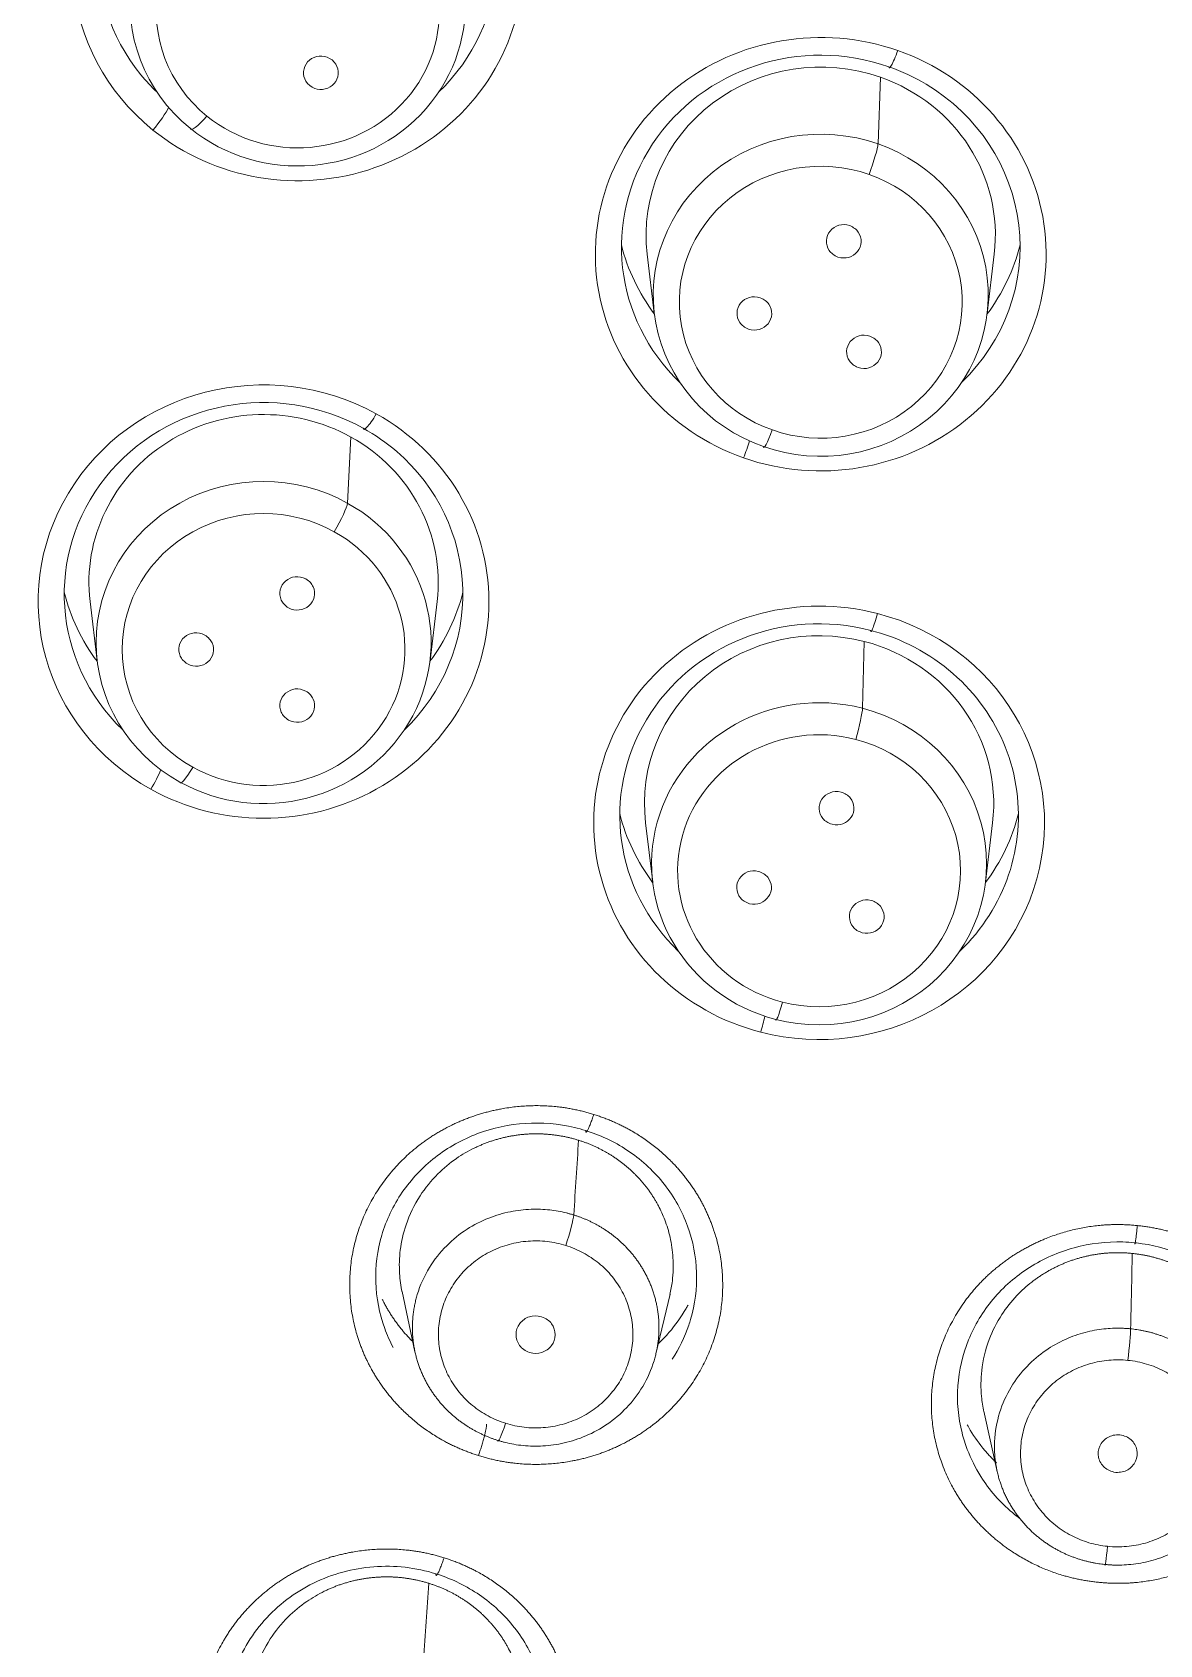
# Model space of a CAD drawing. Extents: x 19821 to 22981, y -91 to 2224.
# Drawn here: x 20729.02 to 20741.99, y 1179.02 to 1197.56 of the extents above; entities that cross this region are included whole.
import ezdxf

# ---------------------------------------------------------------- set-up
doc = ezdxf.new("R2010")
doc.units = 0
doc.header["$LTSCALE"] = 10
doc.header["$MEASUREMENT"] = 0
doc.layers.add('1', color=7, linetype='CONTINUOUS')

msp = doc.modelspace()

# ---------------------------------------------------------------- linework, layer by layer
at = {"layer": '1', "color": 7, "linetype": 'Continuous', "lineweight": 13}
for p, q in [((20738.778, 1197.043), (20738.75, 1196.277)), ((20732.686, 1192.906), (20732.645, 1192.146)), ((20738.592, 1190.554), (20738.571, 1189.786)), ((20734.373, 1181.366), (20734.373, 1181.366))]:
    msp.add_line(p, q, dxfattribs=at)
at = {"layer": '1', "color": 7, "linetype": 'Continuous', "lineweight": 18}
for p, q in [((20736.095, 1195.009), (20736.176, 1194.326)), ((20740.005, 1194.326), (20740.087, 1195.009)), ((20729.685, 1191.014), (20729.766, 1190.331)), ((20733.596, 1190.331), (20733.677, 1191.014)), ((20736.076, 1188.469), (20736.158, 1187.786)), ((20739.987, 1187.786), (20740.068, 1188.469)), ((20733.274, 1183.077), (20733.423, 1182.384)), ((20736.195, 1182.36), (20736.357, 1183.049)), ((20739.968, 1181.701), (20740.121, 1181.008))]:
    msp.add_line(p, q, dxfattribs=at)
for centre, major_axis, ratio, start_param, end_param in [((20744.931, 1212.247), (-60.5, 0), 0.961262, 4.72417, 7.004197), ((20744.931, 1212.384), (60, 0), 0.961262, 1.582577, 4.712389), ((20744.931, 1212.384), (-59.925, 0), 0.961262, 4.712389, 7.853982), ((20732.075, 1198.431), (2.293, 0), 0.961262, 0.872665, 3.806405), ((20732.075, 1197.875), (-1.927, 0), 0.961262, 4.014257, 7.15585), ((20732.075, 1198.431), (2.293, 0), 0.961262, 5.496713, 6.947998), ((20732.075, 1197.875), (-1.927, 0), 0.961262, 0.872665, 4.014257), ((20738.091, 1195.093), (2.293, 0), 0.961262, 1.22173, 3.92806), ((20738.091, 1195.228), (-2.009, 0), 0.961262, 4.363323, 6.397112), ((20738.091, 1195.093), (2.293, 0), 0.961262, 1.013879, 1.22173), ((20732.075, 1198.431), (2.293, 0), 0.961262, 3.806405, 3.928077), ((20738.091, 1195.228), (-2.009, 0), 0.961262, 3.027606, 4.363323), ((20738.091, 1195.093), (2.293, 0), 0.961262, 5.496756, 7.297064), ((20738.091, 1194.536), (-1.927, 0), 0.961262, 4.363323, 7.504916), ((20738.091, 1194.536), (-1.927, 0), 0.961262, 1.22173, 4.363323), ((20738.091, 1195.646), (2.359, 0), 0.961262, 3.377894, 3.765537), ((20738.091, 1195.646), (2.359, 0), 0.961262, 5.65923, 6.046873), ((20731.681, 1191.098), (2.293, 0), 0.961262, 1.047198, 3.92804), ((20731.681, 1191.233), (-2.009, 0), 0.961262, 4.18879, 6.397133), ((20731.681, 1191.233), (-2.009, 0), 0.961262, 3.027579, 4.18879), ((20731.681, 1191.098), (2.293, 0), 0.961262, 0.839346, 1.047198), ((20731.681, 1191.098), (2.293, 0), 0.961262, 5.496734, 7.122531), ((20731.681, 1190.542), (-1.927, 0), 0.961262, 4.18879, 7.330383), ((20731.681, 1190.542), (-1.927, 0), 0.961262, 1.047198, 4.18879), ((20731.681, 1191.651), (2.359, 0), 0.961262, 3.377867, 3.765559), ((20731.681, 1191.651), (2.359, 0), 0.961262, 5.659252, 6.046895), ((20738.072, 1188.553), (2.293, 0), 0.961262, 1.308997, 3.928048), ((20738.072, 1188.689), (-2.009, 0), 0.961262, 4.45059, 6.39715), ((20738.072, 1188.553), (2.293, 0), 0.961262, 1.101145, 1.308997), ((20738.072, 1188.689), (-2.009, 0), 0.961262, 3.027595, 4.45059), ((20738.072, 1188.553), (2.293, 0), 0.961262, 5.496743, 7.38433), ((20738.072, 1187.997), (-1.927, 0), 0.961262, 4.45059, 7.592182), ((20738.072, 1187.997), (-1.927, 0), 0.961262, 1.308997, 4.45059), ((20738.072, 1189.106), (2.359, 0), 0.961262, 3.377883, 3.765526), ((20738.072, 1189.106), (2.359, 0), 0.961262, 5.659219, 6.046862), ((20735.157, 1183.69), (-0.089, -0.286), 0.085152, 1.304625, 2.804159), ((20741.625, 1182.369), (-0.03, -0.298), 0.028787, 1.293061, 2.792594), ((20734.466, 1181.644), (0.089, 0.286), 0.085202, 2.929105, 4.446083), ((20741.391, 1180.23), (0.03, 0.298), 0.028837, 2.91911, 4.434046)]:
    msp.add_ellipse(centre, major_axis=major_axis, ratio=ratio, start_param=start_param, end_param=end_param, dxfattribs=at)
at = {"layer": '1', "color": 7, "linetype": 'Continuous', "lineweight": 13}
for centre, major_axis, ratio, start_param, end_param in [((20744.931, 1212.247), (59.425, 0), 0.961262, 1.570796, 4.70194), ((20744.931, 1212.247), (57.948, 0), 0.961262, 1.579187, 4.712389), ((20744.931, 1212.291), (57.403, 0), 0.961262, 1.579486, 4.712389), ((20732.075, 1198.346), (2.593, 0), 0.961262, 0.872665, 4.014257), ((20732.075, 1198.346), (2.593, 0), 0.961262, 4.014257, 7.15585), ((20732.075, 1197.795), (-1.627, 0), 0.961262, 4.014257, 7.15585), ((20732.075, 1197.795), (-1.627, 0), 0.961262, 0.872665, 4.014257), ((20738.091, 1195.008), (2.593, 0), 0.961262, 1.22173, 4.363323), ((20738.091, 1195.008), (2.593, 0), 0.961262, 4.363323, 7.504916), ((20738.978, 1197.433), (-0.099, -0.283), 0.094274, 5.987387, 7.59078), ((20730.408, 1196.519), (-0.188, -0.234), 0.177176, 1.354571, 2.559396), ((20731.029, 1196.679), (-0.188, -0.234), 0.177176, 6.099557, 7.637756), ((20738.091, 1194.456), (-1.627, 0), 0.961262, 4.363323, 7.504916), ((20738.647, 1196.009), (0.099, 0.283), 0.094274, 4.449187, 5.987387), ((20738.091, 1194.456), (-1.627, 0), 0.961262, 1.22173, 4.363323), ((20731.681, 1191.013), (2.593, 0), 0.961262, 1.047198, 4.18879), ((20731.681, 1191.013), (2.593, 0), 0.961262, 4.18879, 7.330383), ((20732.978, 1193.254), (0.146, 0.262), 0.137819, 2.86559, 4.468984), ((20737.534, 1193.069), (-0.099, -0.283), 0.094274, 6.052581, 7.59078), ((20737.204, 1192.748), (0.099, 0.283), 0.094274, 4.449187, 5.152074), ((20732.495, 1191.899), (0.146, 0.262), 0.137819, 4.468984, 6.007183), ((20731.681, 1190.462), (-1.627, 0), 0.961262, 4.18879, 7.330383), ((20731.681, 1190.462), (-1.627, 0), 0.961262, 1.047198, 4.18879), ((20738.072, 1188.468), (2.593, 0), 0.961262, 1.308997, 4.45059), ((20738.072, 1188.468), (2.593, 0), 0.961262, 4.45059, 7.592182), ((20738.743, 1190.958), (-0.075, -0.291), 0.07134, 5.980387, 7.58378), ((20738.494, 1189.511), (0.075, 0.291), 0.07134, 4.442188, 5.980387), ((20738.072, 1187.917), (-1.627, 0), 0.961262, 4.45059, 7.592182), ((20738.072, 1187.917), (-1.627, 0), 0.961262, 1.308997, 4.45059), ((20730.384, 1188.937), (-0.146, -0.262), 0.137819, 1.327391, 2.210385), ((20730.867, 1189.189), (-0.146, -0.262), 0.137819, 6.072377, 7.610576), ((20737.651, 1186.488), (-0.075, -0.291), 0.07134, 6.045581, 7.58378), ((20737.401, 1186.143), (0.075, 0.291), 0.07134, 4.442188, 5.086225)]:
    msp.add_ellipse(centre, major_axis=major_axis, ratio=ratio, start_param=start_param, end_param=end_param, dxfattribs=at)
at = {"layer": '1', "color": 7, "linetype": 'Continuous', "lineweight": 18}
for points in [[(20732.469, 1197.242), (20732.43, 1197.269), (20732.355, 1197.3), (20732.226, 1197.267), (20732.144, 1197.175), (20732.133, 1197.046), (20732.177, 1196.98), (20732.212, 1196.947)], [(20732.212, 1196.947), (20732.25, 1196.92), (20732.326, 1196.89), (20732.455, 1196.922), (20732.537, 1197.015), (20732.548, 1197.143), (20732.504, 1197.21), (20732.469, 1197.242)], [(20738.424, 1195.337), (20738.378, 1195.35), (20738.297, 1195.354), (20738.187, 1195.281), (20738.143, 1195.167), (20738.178, 1195.043), (20738.243, 1194.995), (20738.287, 1194.976)], [(20738.287, 1194.976), (20738.333, 1194.963), (20738.415, 1194.959), (20738.525, 1195.032), (20738.569, 1195.146), (20738.534, 1195.27), (20738.468, 1195.318), (20738.424, 1195.337)], [(20737.396, 1194.508), (20737.35, 1194.521), (20737.268, 1194.524), (20737.158, 1194.452), (20737.115, 1194.338), (20737.149, 1194.213), (20737.215, 1194.165), (20737.259, 1194.146)], [(20737.259, 1194.146), (20737.305, 1194.133), (20737.386, 1194.13), (20737.496, 1194.202), (20737.54, 1194.316), (20737.505, 1194.441), (20737.44, 1194.489), (20737.396, 1194.508)], [(20738.657, 1194.066), (20738.611, 1194.079), (20738.53, 1194.083), (20738.42, 1194.01), (20738.376, 1193.896), (20738.411, 1193.772), (20738.476, 1193.724), (20738.52, 1193.705)], [(20738.52, 1193.705), (20738.566, 1193.692), (20738.648, 1193.688), (20738.758, 1193.761), (20738.802, 1193.875), (20738.767, 1194), (20738.701, 1194.048), (20738.657, 1194.066)], [(20732.169, 1191.273), (20732.126, 1191.294), (20732.046, 1191.311), (20731.925, 1191.258), (20731.861, 1191.153), (20731.873, 1191.024), (20731.928, 1190.966), (20731.969, 1190.94)], [(20731.969, 1190.94), (20732.011, 1190.92), (20732.091, 1190.903), (20732.212, 1190.956), (20732.276, 1191.061), (20732.264, 1191.189), (20732.209, 1191.247), (20732.169, 1191.273)], [(20731.006, 1190.628), (20730.963, 1190.648), (20730.883, 1190.666), (20730.762, 1190.613), (20730.698, 1190.508), (20730.71, 1190.379), (20730.766, 1190.321), (20730.806, 1190.295)], [(20730.806, 1190.295), (20730.849, 1190.275), (20730.929, 1190.257), (20731.05, 1190.311), (20731.114, 1190.415), (20731.102, 1190.544), (20731.046, 1190.602), (20731.006, 1190.628)], [(20732.169, 1189.983), (20732.126, 1190.003), (20732.046, 1190.021), (20731.925, 1189.967), (20731.861, 1189.863), (20731.873, 1189.734), (20731.928, 1189.676), (20731.969, 1189.65)], [(20731.969, 1189.65), (20732.011, 1189.63), (20732.091, 1189.612), (20732.212, 1189.665), (20732.276, 1189.77), (20732.264, 1189.899), (20732.209, 1189.957), (20732.169, 1189.983)], [(20738.325, 1188.822), (20738.278, 1188.831), (20738.196, 1188.828), (20738.093, 1188.746), (20738.06, 1188.629), (20738.106, 1188.508), (20738.175, 1188.466), (20738.221, 1188.451)], [(20738.221, 1188.451), (20738.268, 1188.442), (20738.35, 1188.445), (20738.453, 1188.526), (20738.486, 1188.643), (20738.44, 1188.765), (20738.37, 1188.807), (20738.325, 1188.822)], [(20737.375, 1187.91), (20737.329, 1187.919), (20737.247, 1187.916), (20737.144, 1187.834), (20737.111, 1187.717), (20737.157, 1187.596), (20737.226, 1187.553), (20737.272, 1187.538)], [(20737.272, 1187.538), (20737.319, 1187.529), (20737.4, 1187.532), (20737.503, 1187.614), (20737.537, 1187.731), (20737.491, 1187.852), (20737.421, 1187.895), (20737.375, 1187.91)], [(20738.672, 1187.576), (20738.625, 1187.585), (20738.544, 1187.582), (20738.441, 1187.5), (20738.407, 1187.383), (20738.453, 1187.262), (20738.523, 1187.219), (20738.569, 1187.204)], [(20738.569, 1187.204), (20738.615, 1187.195), (20738.697, 1187.198), (20738.8, 1187.28), (20738.833, 1187.397), (20738.787, 1187.518), (20738.718, 1187.561), (20738.672, 1187.576)], [(20734.88, 1182.788), (20734.828, 1182.801), (20734.736, 1182.802), (20734.615, 1182.716), (20734.571, 1182.586), (20734.615, 1182.447), (20734.691, 1182.395), (20734.741, 1182.376)], [(20734.741, 1182.376), (20734.793, 1182.363), (20734.885, 1182.362), (20735.006, 1182.448), (20735.051, 1182.578), (20735.006, 1182.717), (20734.931, 1182.768), (20734.88, 1182.788)], [(20741.531, 1181.429), (20741.477, 1181.431), (20741.387, 1181.414), (20741.288, 1181.305), (20741.272, 1181.17), (20741.345, 1181.043), (20741.431, 1181.007), (20741.484, 1180.998)], [(20741.484, 1180.998), (20741.538, 1180.996), (20741.628, 1181.013), (20741.728, 1181.122), (20741.743, 1181.257), (20741.67, 1181.385), (20741.585, 1181.42), (20741.531, 1181.429)]]:
    msp.add_open_spline(points, degree=3, dxfattribs=at)
at = {"layer": '1', "color": 7, "linetype": 'Continuous', "lineweight": 13}
for points, degree, knots in [([(20734.154, 1181.191), (20733.748, 1181.318), (20733.266, 1181.714), (20733.002, 1182.034), (20732.906, 1182.215), (20732.712, 1182.58), (20732.645, 1183.401), (20732.909, 1184.181), (20733.465, 1184.806), (20733.845, 1184.991), (20734.031, 1185.082), (20734.236, 1185.137), (20734.439, 1185.192), (20735.073, 1185.242), (20735.48, 1185.114)], 2, [0, 0, 0, 0.125, 0.1875, 0.25, 0.25, 0.375, 0.5, 0.625, 0.75, 0.75, 0.8125, 0.8125, 0.875, 1, 1, 1]), ([(20735.48, 1185.114), (20735.887, 1184.987), (20736.369, 1184.59), (20736.633, 1184.271), (20736.729, 1184.09), (20736.923, 1183.725), (20736.99, 1182.904), (20736.725, 1182.124), (20736.169, 1181.499), (20735.79, 1181.314), (20735.603, 1181.222), (20735.398, 1181.167), (20735.196, 1181.113), (20734.562, 1181.063), (20734.154, 1181.191)], 2, [0, 0, 0, 0.125, 0.1875, 0.25, 0.25, 0.375, 0.5, 0.625, 0.75, 0.75, 0.8125, 0.8125, 0.875, 1, 1, 1]), ([(20741.286, 1179.733), (20740.86, 1179.776), (20740.303, 1180.068), (20739.976, 1180.328), (20739.843, 1180.486), (20739.574, 1180.804), (20739.331, 1181.594), (20739.421, 1182.41), (20739.83, 1183.132), (20740.161, 1183.389), (20740.324, 1183.516), (20740.512, 1183.61), (20740.698, 1183.704), (20741.308, 1183.88), (20741.734, 1183.836)], 2, [0, 0, 0, 0.125, 0.1875, 0.25, 0.25, 0.375, 0.5, 0.625, 0.75, 0.75, 0.8125, 0.8125, 0.875, 1, 1, 1]), ([(20741.734, 1183.836), (20742.159, 1183.793), (20742.716, 1183.502), (20743.044, 1183.242), (20743.177, 1183.084), (20743.445, 1182.766), (20743.689, 1181.976), (20743.599, 1181.16), (20743.19, 1180.438), (20742.859, 1180.181), (20742.696, 1180.054), (20742.508, 1179.959), (20742.321, 1179.866), (20741.712, 1179.69), (20741.286, 1179.733)], 2, [0, 0, 0, 0.125, 0.1875, 0.25, 0.25, 0.375, 0.5, 0.625, 0.75, 0.75, 0.8125, 0.8125, 0.875, 1, 1, 1]), ([(20734.466, 1181.562), (20734.396, 1181.583), (20734.329, 1181.612), (20734.201, 1181.681), (20734.141, 1181.721), (20734.029, 1181.812), (20733.978, 1181.863), (20733.888, 1181.974), (20733.848, 1182.034), (20733.782, 1182.159), (20733.755, 1182.225), (20733.715, 1182.36), (20733.702, 1182.43), (20733.691, 1182.57), (20733.692, 1182.641), (20733.709, 1182.781), (20733.725, 1182.85), (20733.77, 1182.984), (20733.8, 1183.049), (20733.871, 1183.172), (20733.913, 1183.23), (20734.008, 1183.337), (20734.062, 1183.386), (20734.177, 1183.473), (20734.238, 1183.511), (20734.369, 1183.575), (20734.438, 1183.601), (20734.578, 1183.639), (20734.651, 1183.651), (20734.797, 1183.662), (20734.87, 1183.661), (20735.016, 1183.644), (20735.088, 1183.629), (20735.157, 1183.608)], 3, [0, 0, 0, 0, 0.0625, 0.0625, 0.125, 0.125, 0.1875, 0.1875, 0.25, 0.25, 0.3125, 0.3125, 0.375, 0.375, 0.4375, 0.4375, 0.5, 0.5, 0.5625, 0.5625, 0.625, 0.625, 0.6875, 0.6875, 0.75, 0.75, 0.8125, 0.8125, 0.875, 0.875, 0.9375, 0.9375, 1, 1, 1, 1]), ([(20735.157, 1183.608), (20735.227, 1183.586), (20735.295, 1183.557), (20735.422, 1183.489), (20735.483, 1183.448), (20735.594, 1183.357), (20735.645, 1183.306), (20735.736, 1183.195), (20735.775, 1183.136), (20735.842, 1183.01), (20735.869, 1182.944), (20735.908, 1182.809), (20735.921, 1182.739), (20735.933, 1182.599), (20735.931, 1182.528), (20735.914, 1182.388), (20735.898, 1182.319), (20735.853, 1182.185), (20735.824, 1182.12), (20735.752, 1181.998), (20735.71, 1181.94), (20735.615, 1181.833), (20735.562, 1181.784), (20735.447, 1181.696), (20735.385, 1181.658), (20735.254, 1181.594), (20735.186, 1181.569), (20735.045, 1181.53), (20734.972, 1181.518), (20734.826, 1181.507), (20734.753, 1181.508), (20734.607, 1181.525), (20734.536, 1181.54), (20734.466, 1181.562)], 3, [0, 0, 0, 0, 0.0625, 0.0625, 0.125, 0.125, 0.1875, 0.1875, 0.25, 0.25, 0.3125, 0.3125, 0.375, 0.375, 0.4375, 0.4375, 0.5, 0.5, 0.5625, 0.5625, 0.625, 0.625, 0.6875, 0.6875, 0.75, 0.75, 0.8125, 0.8125, 0.875, 0.875, 0.9375, 0.9375, 1, 1, 1, 1]), ([(20741.391, 1180.147), (20741.318, 1180.154), (20741.246, 1180.168), (20741.106, 1180.21), (20741.039, 1180.238), (20740.91, 1180.305), (20740.849, 1180.344), (20740.736, 1180.434), (20740.685, 1180.485), (20740.592, 1180.594), (20740.552, 1180.653), (20740.484, 1180.778), (20740.456, 1180.843), (20740.414, 1180.978), (20740.401, 1181.048), (20740.387, 1181.188), (20740.388, 1181.259), (20740.403, 1181.399), (20740.418, 1181.468), (20740.461, 1181.603), (20740.49, 1181.668), (20740.56, 1181.791), (20740.601, 1181.85), (20740.695, 1181.958), (20740.747, 1182.008), (20740.861, 1182.097), (20740.922, 1182.135), (20741.052, 1182.201), (20741.12, 1182.228), (20741.26, 1182.268), (20741.333, 1182.281), (20741.479, 1182.294), (20741.552, 1182.293), (20741.625, 1182.286)], 3, [0, 0, 0, 0, 0.0625, 0.0625, 0.125, 0.125, 0.1875, 0.1875, 0.25, 0.25, 0.3125, 0.3125, 0.375, 0.375, 0.4375, 0.4375, 0.5, 0.5, 0.5625, 0.5625, 0.625, 0.625, 0.6875, 0.6875, 0.75, 0.75, 0.8125, 0.8125, 0.875, 0.875, 0.9375, 0.9375, 1, 1, 1, 1]), ([(20741.625, 1182.286), (20741.698, 1182.279), (20741.77, 1182.264), (20741.91, 1182.223), (20741.978, 1182.195), (20742.106, 1182.128), (20742.167, 1182.088), (20742.28, 1181.998), (20742.331, 1181.948), (20742.424, 1181.839), (20742.464, 1181.779), (20742.532, 1181.655), (20742.56, 1181.589), (20742.602, 1181.454), (20742.616, 1181.385), (20742.629, 1181.245), (20742.628, 1181.174), (20742.613, 1181.034), (20742.598, 1180.965), (20742.555, 1180.83), (20742.526, 1180.765), (20742.456, 1180.641), (20742.415, 1180.583), (20742.321, 1180.475), (20742.269, 1180.425), (20742.155, 1180.336), (20742.094, 1180.297), (20741.964, 1180.232), (20741.896, 1180.205), (20741.756, 1180.165), (20741.683, 1180.152), (20741.537, 1180.139), (20741.464, 1180.139), (20741.391, 1180.147)], 3, [0, 0, 0, 0, 0.0625, 0.0625, 0.125, 0.125, 0.1875, 0.1875, 0.25, 0.25, 0.3125, 0.3125, 0.375, 0.375, 0.4375, 0.4375, 0.5, 0.5, 0.5625, 0.5625, 0.625, 0.625, 0.6875, 0.6875, 0.75, 0.75, 0.8125, 0.8125, 0.875, 0.875, 0.9375, 0.9375, 1, 1, 1, 1]), ([(20740.386, 1180.464), (20740.355, 1180.487), (20740.179, 1180.625), (20739.953, 1180.884), (20739.818, 1181.153), (20739.777, 1181.261)], 3, [0, 0, 0, 0, 0.110611, 0.654613, 1, 1, 1, 1]), ([(20732.43, 1176.089), (20732.024, 1176.216), (20731.542, 1176.613), (20731.278, 1176.932), (20731.086, 1177.293), (20730.971, 1177.685), (20730.954, 1177.887), (20730.919, 1178.297), (20731.186, 1179.085), (20731.467, 1179.399), (20731.605, 1179.552), (20731.937, 1179.803), (20732.312, 1179.985), (20732.518, 1180.04), (20732.721, 1180.093), (20733.352, 1180.142), (20733.757, 1180.015)], 2, [0, 0, 0, 0.125, 0.1875, 0.25, 0.3125, 0.375, 0.375, 0.5, 0.625, 0.625, 0.6875, 0.75, 0.8125, 0.8125, 0.875, 1, 1, 1]), ([(20733.757, 1180.015), (20734.163, 1179.888), (20734.645, 1179.492), (20734.908, 1179.172), (20735.101, 1178.811), (20735.216, 1178.42), (20735.233, 1178.217), (20735.267, 1177.808), (20735.001, 1177.02), (20734.72, 1176.706), (20734.582, 1176.552), (20734.25, 1176.302), (20733.874, 1176.119), (20733.669, 1176.065), (20733.466, 1176.011), (20732.835, 1175.963), (20732.43, 1176.089)], 2, [0, 0, 0, 0.125, 0.1875, 0.25, 0.3125, 0.375, 0.375, 0.5, 0.625, 0.625, 0.6875, 0.75, 0.8125, 0.8125, 0.875, 1, 1, 1])]:
    msp.add_open_spline(points, degree=degree, knots=knots, dxfattribs=at)
for points, weights in [([(20735.48, 1185.114), (20735.423, 1184.944), (20735.384, 1184.866), (20735.388, 1184.929)], [1.18944259448, 0.93686043938, 0.936852468757, 1.18941868261]), ([(20741.734, 1183.836), (20741.715, 1183.659), (20741.702, 1183.575), (20741.703, 1183.639)], [1.18944274279, 0.936860443773, 0.936852419326, 1.18941866945]), ([(20734.154, 1181.191), (20734.211, 1181.358), (20734.25, 1181.51), (20734.247, 1181.552)], [1.18049377753, 0.936878803481, 0.939871730794, 1.18947255947]), ([(20733.757, 1180.015), (20733.699, 1179.844), (20733.66, 1179.766), (20733.664, 1179.831)], [1.19177800668, 0.936097979505, 0.936074000022, 1.19170606823])]:
    msp.add_rational_spline(points, weights, degree=3, dxfattribs=at)
at = {"layer": '1', "color": 7, "linetype": 'Continuous', "lineweight": 18}
for points, knots in [([(20733.172, 1182.434), (20733.135, 1182.505), (20733.027, 1182.746), (20732.943, 1183.186), (20733.013, 1183.733), (20733.252, 1184.234), (20733.638, 1184.642), (20734.133, 1184.92), (20734.693, 1185.04), (20735.119, 1185.004), (20735.345, 1184.942), (20735.388, 1184.929)], [0, 0, 0, 0, 0.057246, 0.187423, 0.317619, 0.4478, 0.57802, 0.708153, 0.83839, 0.968958, 1, 1, 1, 1]), ([(20735.388, 1184.929), (20735.395, 1184.927), (20735.573, 1184.87), (20735.912, 1184.704), (20736.317, 1184.324), (20736.587, 1183.838), (20736.692, 1183.296), (20736.642, 1182.909), (20736.581, 1182.713), (20736.573, 1182.692)], [0, 0, 0, 0, 0.007287, 0.194721, 0.389499, 0.584986, 0.780346, 0.975734, 1, 1, 1, 1]), ([(20733.275, 1183.07), (20733.26, 1183.142), (20733.238, 1183.303), (20733.246, 1183.565), (20733.315, 1183.87), (20733.461, 1184.171), (20733.668, 1184.425), (20733.884, 1184.605), (20734.039, 1184.696), (20734.123, 1184.736), (20734.143, 1184.745), (20734.163, 1184.754), (20734.183, 1184.763), (20734.203, 1184.771), (20734.223, 1184.779), (20734.243, 1184.787), (20734.264, 1184.794), (20734.284, 1184.802), (20734.305, 1184.809), (20734.325, 1184.815), (20734.346, 1184.822), (20734.367, 1184.828), (20734.388, 1184.834), (20734.409, 1184.839), (20734.43, 1184.845), (20734.451, 1184.85), (20734.472, 1184.854), (20734.493, 1184.859), (20734.514, 1184.863), (20734.535, 1184.867), (20734.556, 1184.87), (20734.577, 1184.874), (20734.599, 1184.877), (20734.62, 1184.879), (20734.641, 1184.882), (20734.663, 1184.884), (20734.684, 1184.886), (20734.705, 1184.888), (20734.726, 1184.889), (20734.748, 1184.89), (20734.769, 1184.891), (20734.79, 1184.891), (20734.811, 1184.891), (20734.833, 1184.891), (20734.854, 1184.891), (20734.875, 1184.89), (20734.896, 1184.89), (20734.917, 1184.888), (20734.938, 1184.887), (20734.959, 1184.885), (20734.98, 1184.883), (20735.001, 1184.881), (20735.022, 1184.879), (20735.043, 1184.876), (20735.063, 1184.873), (20735.084, 1184.87), (20735.104, 1184.866), (20735.125, 1184.863), (20735.145, 1184.859), (20735.166, 1184.854), (20735.186, 1184.85), (20735.206, 1184.845), (20735.226, 1184.84), (20735.246, 1184.835), (20735.266, 1184.829), (20735.286, 1184.823), (20735.299, 1184.819), (20735.305, 1184.817)], [0, 0, 0, 0, 0.068931, 0.153619, 0.247781, 0.363937, 0.465307, 0.551859, 0.62357, 0.630271, 0.636965, 0.643651, 0.65033, 0.657002, 0.663666, 0.670323, 0.676972, 0.683614, 0.690248, 0.696876, 0.703495, 0.710108, 0.716713, 0.72331, 0.7299, 0.736483, 0.743059, 0.749626, 0.756187, 0.76274, 0.769286, 0.775824, 0.782355, 0.788879, 0.795395, 0.801904, 0.808405, 0.814899, 0.821386, 0.827865, 0.834337, 0.840801, 0.847258, 0.853707, 0.860149, 0.866584, 0.873011, 0.879431, 0.885844, 0.892249, 0.898646, 0.905037, 0.911419, 0.917795, 0.924163, 0.930523, 0.936877, 0.943222, 0.949561, 0.955891, 0.962215, 0.968531, 0.97484, 0.981141, 0.987435, 0.993721, 1, 1, 1, 1]), ([(20735.305, 1184.817), (20735.318, 1184.813), (20735.342, 1184.806), (20735.379, 1184.793), (20735.415, 1184.779), (20735.451, 1184.764), (20735.486, 1184.749), (20735.521, 1184.733), (20735.556, 1184.715), (20735.591, 1184.697), (20735.625, 1184.678), (20735.658, 1184.659), (20735.691, 1184.638), (20735.724, 1184.617), (20735.756, 1184.594), (20735.788, 1184.571), (20735.819, 1184.547), (20735.849, 1184.522), (20735.879, 1184.497), (20735.909, 1184.471), (20735.937, 1184.444), (20735.965, 1184.416), (20735.993, 1184.387), (20736.019, 1184.358), (20736.045, 1184.328), (20736.07, 1184.297), (20736.095, 1184.266), (20736.118, 1184.234), (20736.141, 1184.201), (20736.163, 1184.168), (20736.184, 1184.134), (20736.204, 1184.099), (20736.245, 1184.024), (20736.304, 1183.894), (20736.365, 1183.694), (20736.399, 1183.457), (20736.393, 1183.234), (20736.368, 1183.094), (20736.355, 1183.042)], [0, 0, 0, 0, 0.016584, 0.033204, 0.04986, 0.066553, 0.083283, 0.100049, 0.116852, 0.133692, 0.150567, 0.16748, 0.184429, 0.201414, 0.218436, 0.235494, 0.252589, 0.269721, 0.286889, 0.304093, 0.321334, 0.338611, 0.355925, 0.373275, 0.390662, 0.408085, 0.425544, 0.44304, 0.460573, 0.478142, 0.495747, 0.513389, 0.531067, 0.610366, 0.703079, 0.809195, 0.928699, 1, 1, 1, 1]), ([(20735.25, 1183.958), (20735.244, 1183.96), (20735.232, 1183.963), (20735.214, 1183.968), (20735.197, 1183.973), (20735.181, 1183.978), (20735.107, 1183.996), (20734.967, 1184.021), (20734.751, 1184.029), (20734.513, 1184.001), (20734.262, 1183.927), (20734.01, 1183.798), (20733.774, 1183.607), (20733.573, 1183.353), (20733.474, 1183.133), (20733.434, 1182.987), (20733.421, 1182.932), (20733.411, 1182.877), (20733.403, 1182.821), (20733.397, 1182.767), (20733.394, 1182.712), (20733.393, 1182.658), (20733.394, 1182.604), (20733.398, 1182.551), (20733.403, 1182.499), (20733.411, 1182.447), (20733.42, 1182.397), (20733.432, 1182.347), (20733.445, 1182.298), (20733.46, 1182.25), (20733.476, 1182.203), (20733.494, 1182.157), (20733.514, 1182.112), (20733.535, 1182.069), (20733.557, 1182.027), (20733.58, 1181.986), (20733.605, 1181.946), (20733.631, 1181.907), (20733.658, 1181.87), (20733.685, 1181.834), (20733.714, 1181.799), (20733.743, 1181.766), (20733.774, 1181.733), (20733.804, 1181.703), (20733.836, 1181.673), (20733.868, 1181.645), (20733.9, 1181.618), (20733.933, 1181.592), (20733.966, 1181.568), (20734, 1181.545), (20734.034, 1181.523), (20734.067, 1181.502), (20734.102, 1181.482), (20734.136, 1181.464), (20734.17, 1181.447), (20734.204, 1181.431), (20734.238, 1181.416), (20734.272, 1181.402), (20734.306, 1181.389), (20734.34, 1181.377), (20734.362, 1181.37), (20734.373, 1181.366)], [0, 0, 0, 0, 0.004262, 0.008395, 0.012399, 0.016275, 0.020023, 0.063397, 0.11187, 0.165439, 0.224102, 0.287854, 0.356693, 0.430613, 0.509612, 0.522992, 0.536251, 0.549389, 0.562406, 0.575303, 0.588079, 0.600733, 0.613267, 0.625681, 0.637973, 0.650145, 0.662195, 0.674125, 0.685934, 0.697622, 0.709189, 0.720636, 0.731961, 0.743166, 0.75425, 0.765213, 0.776055, 0.786776, 0.797376, 0.807856, 0.818215, 0.828452, 0.838569, 0.848565, 0.85844, 0.868194, 0.877828, 0.88734, 0.896732, 0.906002, 0.915152, 0.924181, 0.933089, 0.941876, 0.950542, 0.959087, 0.967512, 0.975815, 0.983998, 0.992059, 1, 1, 1, 1]), ([(20734.373, 1181.366), (20734.379, 1181.364), (20734.39, 1181.361), (20734.407, 1181.356), (20734.424, 1181.351), (20734.441, 1181.347), (20734.521, 1181.326), (20734.672, 1181.3), (20734.902, 1181.296), (20735.147, 1181.33), (20735.398, 1181.412), (20735.644, 1181.547), (20735.869, 1181.738), (20736.057, 1181.985), (20736.15, 1182.197), (20736.189, 1182.337), (20736.202, 1182.392), (20736.213, 1182.447), (20736.221, 1182.502), (20736.226, 1182.557), (20736.229, 1182.611), (20736.23, 1182.666), (20736.229, 1182.719), (20736.226, 1182.772), (20736.22, 1182.824), (20736.213, 1182.876), (20736.203, 1182.927), (20736.192, 1182.976), (20736.179, 1183.025), (20736.164, 1183.073), (20736.148, 1183.12), (20736.13, 1183.166), (20736.11, 1183.21), (20736.089, 1183.254), (20736.067, 1183.296), (20736.044, 1183.337), (20736.019, 1183.377), (20735.993, 1183.416), (20735.966, 1183.453), (20735.939, 1183.489), (20735.91, 1183.524), (20735.881, 1183.558), (20735.851, 1183.59), (20735.82, 1183.621), (20735.788, 1183.65), (20735.756, 1183.679), (20735.724, 1183.706), (20735.691, 1183.731), (20735.658, 1183.756), (20735.624, 1183.779), (20735.59, 1183.801), (20735.556, 1183.822), (20735.522, 1183.841), (20735.488, 1183.86), (20735.454, 1183.877), (20735.42, 1183.893), (20735.386, 1183.908), (20735.351, 1183.922), (20735.317, 1183.935), (20735.284, 1183.947), (20735.261, 1183.954), (20735.25, 1183.958)], [0, 0, 0, 0, 0.003868, 0.007805, 0.01181, 0.015885, 0.020029, 0.067464, 0.118836, 0.174144, 0.233384, 0.296555, 0.363653, 0.434676, 0.50962, 0.522978, 0.536216, 0.549334, 0.562332, 0.575211, 0.587969, 0.600607, 0.613126, 0.625525, 0.637803, 0.649962, 0.662001, 0.67392, 0.68572, 0.697399, 0.708958, 0.720398, 0.731718, 0.742917, 0.753997, 0.764957, 0.775797, 0.786518, 0.797118, 0.807598, 0.817959, 0.8282, 0.838321, 0.848322, 0.858203, 0.867964, 0.877605, 0.887127, 0.896529, 0.905811, 0.914972, 0.924015, 0.932937, 0.941739, 0.950422, 0.958984, 0.967427, 0.97575, 0.983953, 0.992037, 1, 1, 1, 1]), ([(20739.777, 1181.261), (20739.753, 1181.323), (20739.678, 1181.561), (20739.639, 1181.994), (20739.764, 1182.532), (20740.052, 1183.008), (20740.477, 1183.378), (20740.999, 1183.608), (20741.424, 1183.659), (20741.658, 1183.643), (20741.703, 1183.639)], [0, 0, 0, 0, 0.055206, 0.206581, 0.357939, 0.509343, 0.660644, 0.812067, 0.963875, 1, 1, 1, 1]), ([(20741.703, 1183.639), (20741.71, 1183.638), (20741.896, 1183.618), (20742.263, 1183.523), (20742.741, 1183.234), (20743.111, 1182.813), (20743.331, 1182.303), (20743.38, 1181.769), (20743.305, 1181.425), (20743.246, 1181.268)], [0, 0, 0, 0, 0.006211, 0.168146, 0.336882, 0.506233, 0.675476, 0.844744, 1, 1, 1, 1]), ([(20739.969, 1181.693), (20739.956, 1181.752), (20739.931, 1181.909), (20739.933, 1182.192), (20740.01, 1182.515), (20740.158, 1182.805), (20740.331, 1183.024), (20740.463, 1183.144), (20740.536, 1183.2), (20740.553, 1183.213), (20740.571, 1183.225), (20740.588, 1183.238), (20740.606, 1183.25), (20740.624, 1183.262), (20740.643, 1183.274), (20740.661, 1183.285), (20740.679, 1183.296), (20740.698, 1183.307), (20740.717, 1183.318), (20740.736, 1183.328), (20740.755, 1183.339), (20740.774, 1183.348), (20740.793, 1183.358), (20740.812, 1183.367), (20740.832, 1183.377), (20740.851, 1183.385), (20740.871, 1183.394), (20740.891, 1183.402), (20740.911, 1183.41), (20740.931, 1183.418), (20740.951, 1183.425), (20740.971, 1183.433), (20740.991, 1183.44), (20741.011, 1183.446), (20741.032, 1183.453), (20741.052, 1183.459), (20741.073, 1183.465), (20741.093, 1183.47), (20741.114, 1183.475), (20741.134, 1183.48), (20741.155, 1183.485), (20741.176, 1183.49), (20741.196, 1183.494), (20741.217, 1183.498), (20741.238, 1183.501), (20741.259, 1183.505), (20741.28, 1183.508), (20741.301, 1183.511), (20741.322, 1183.513), (20741.342, 1183.516), (20741.363, 1183.518), (20741.384, 1183.519), (20741.405, 1183.521), (20741.426, 1183.522), (20741.447, 1183.523), (20741.468, 1183.524), (20741.489, 1183.524), (20741.51, 1183.524), (20741.53, 1183.524), (20741.551, 1183.524), (20741.572, 1183.523), (20741.593, 1183.522), (20741.613, 1183.521), (20741.634, 1183.519), (20741.655, 1183.518), (20741.668, 1183.516), (20741.675, 1183.516)], [0, 0, 0, 0, 0.062528, 0.166824, 0.295481, 0.407761, 0.503628, 0.583057, 0.590479, 0.597893, 0.605299, 0.612697, 0.620087, 0.627468, 0.634841, 0.642206, 0.649563, 0.656911, 0.664252, 0.671584, 0.678908, 0.686224, 0.693532, 0.700831, 0.708122, 0.715405, 0.72268, 0.729947, 0.737205, 0.744456, 0.751698, 0.758931, 0.766157, 0.773375, 0.780584, 0.787785, 0.794978, 0.802162, 0.809339, 0.816507, 0.823667, 0.830819, 0.837963, 0.845098, 0.852225, 0.859344, 0.866455, 0.873558, 0.880652, 0.887738, 0.894816, 0.901886, 0.908948, 0.916001, 0.923046, 0.930083, 0.937112, 0.944132, 0.951144, 0.958148, 0.965144, 0.972132, 0.979111, 0.986082, 0.993045, 1, 1, 1, 1]), ([(20741.675, 1183.516), (20741.688, 1183.514), (20741.714, 1183.512), (20741.752, 1183.506), (20741.79, 1183.5), (20741.828, 1183.493), (20741.866, 1183.485), (20741.904, 1183.476), (20741.942, 1183.466), (20741.98, 1183.455), (20742.017, 1183.444), (20742.054, 1183.431), (20742.091, 1183.418), (20742.128, 1183.403), (20742.164, 1183.388), (20742.2, 1183.371), (20742.236, 1183.354), (20742.271, 1183.336), (20742.306, 1183.317), (20742.34, 1183.297), (20742.374, 1183.277), (20742.407, 1183.255), (20742.44, 1183.232), (20742.473, 1183.209), (20742.504, 1183.185), (20742.536, 1183.16), (20742.566, 1183.134), (20742.596, 1183.107), (20742.625, 1183.08), (20742.654, 1183.052), (20742.682, 1183.023), (20742.709, 1182.993), (20742.766, 1182.927), (20742.852, 1182.812), (20742.955, 1182.629), (20743.039, 1182.404), (20743.09, 1182.139), (20743.088, 1181.893), (20743.062, 1181.739), (20743.049, 1181.684)], [0, 0, 0, 0, 0.014588, 0.029207, 0.043859, 0.058543, 0.07326, 0.088008, 0.102789, 0.117601, 0.132446, 0.147323, 0.162232, 0.177173, 0.192146, 0.207152, 0.222189, 0.237259, 0.25236, 0.267494, 0.28266, 0.297858, 0.313088, 0.32835, 0.343644, 0.35897, 0.374329, 0.389719, 0.405141, 0.420596, 0.436082, 0.4516, 0.467151, 0.536906, 0.618461, 0.711806, 0.816927, 0.933811, 1, 1, 1, 1]), ([(20733.047, 1182.986), (20733.053, 1182.974), (20733.063, 1182.955), (20733.077, 1182.929), (20733.088, 1182.908), (20733.1, 1182.887), (20733.112, 1182.867), (20733.124, 1182.847), (20733.137, 1182.827), (20733.149, 1182.807), (20733.162, 1182.787), (20733.176, 1182.768), (20733.189, 1182.748), (20733.203, 1182.729), (20733.216, 1182.71), (20733.231, 1182.691), (20733.245, 1182.673), (20733.259, 1182.654), (20733.274, 1182.636), (20733.289, 1182.618), (20733.304, 1182.6), (20733.32, 1182.583), (20733.335, 1182.565), (20733.351, 1182.548), (20733.367, 1182.531), (20733.379, 1182.518), (20733.386, 1182.511), (20733.388, 1182.51)], [0, 0, 0, 0, 0.069379, 0.109896, 0.150362, 0.190777, 0.231143, 0.271458, 0.311722, 0.351937, 0.392101, 0.432214, 0.472278, 0.512291, 0.552254, 0.592166, 0.632028, 0.67184, 0.711602, 0.751313, 0.790974, 0.830585, 0.870146, 0.909656, 0.949116, 0.988526, 1, 1, 1, 1]), ([(20736.225, 1182.478), (20736.267, 1182.519), (20736.385, 1182.645), (20736.494, 1182.797), (20736.557, 1182.909), (20736.565, 1182.922)], [0, 0, 0, 0, 0.311273, 0.918953, 1, 1, 1, 1]), ([(20741.656, 1182.649), (20741.65, 1182.65), (20741.638, 1182.651), (20741.619, 1182.652), (20741.601, 1182.653), (20741.584, 1182.654), (20741.509, 1182.658), (20741.366, 1182.654), (20741.153, 1182.619), (20740.926, 1182.544), (20740.697, 1182.422), (20740.478, 1182.245), (20740.288, 1182.011), (20740.147, 1181.722), (20740.098, 1181.487), (20740.09, 1181.337), (20740.089, 1181.28), (20740.091, 1181.224), (20740.095, 1181.168), (20740.102, 1181.113), (20740.111, 1181.059), (20740.121, 1181.006), (20740.134, 1180.954), (20740.149, 1180.903), (20740.166, 1180.853), (20740.184, 1180.804), (20740.204, 1180.756), (20740.226, 1180.71), (20740.25, 1180.664), (20740.275, 1180.62), (20740.301, 1180.578), (20740.329, 1180.537), (20740.357, 1180.497), (20740.387, 1180.458), (20740.418, 1180.422), (20740.45, 1180.386), (20740.483, 1180.352), (20740.516, 1180.319), (20740.551, 1180.288), (20740.586, 1180.258), (20740.621, 1180.23), (20740.657, 1180.203), (20740.694, 1180.178), (20740.73, 1180.154), (20740.768, 1180.131), (20740.805, 1180.11), (20740.843, 1180.09), (20740.88, 1180.072), (20740.918, 1180.054), (20740.956, 1180.039), (20740.994, 1180.024), (20741.031, 1180.01), (20741.069, 1179.998), (20741.106, 1179.987), (20741.143, 1179.977), (20741.18, 1179.968), (20741.217, 1179.96), (20741.253, 1179.953), (20741.289, 1179.947), (20741.324, 1179.942), (20741.348, 1179.94), (20741.36, 1179.939)], [0, 0, 0, 0, 0.004262, 0.008395, 0.012399, 0.016275, 0.020023, 0.063397, 0.11187, 0.165439, 0.224102, 0.287854, 0.356693, 0.430613, 0.509612, 0.522992, 0.536251, 0.549389, 0.562406, 0.575303, 0.588079, 0.600733, 0.613267, 0.625681, 0.637973, 0.650145, 0.662195, 0.674125, 0.685934, 0.697622, 0.709189, 0.720636, 0.731961, 0.743166, 0.75425, 0.765213, 0.776055, 0.786776, 0.797376, 0.807856, 0.818215, 0.828452, 0.838569, 0.848565, 0.85844, 0.868194, 0.877828, 0.88734, 0.896732, 0.906002, 0.915152, 0.924181, 0.933089, 0.941876, 0.950542, 0.959087, 0.967512, 0.975815, 0.983998, 0.992059, 1, 1, 1, 1]), ([(20741.36, 1179.939), (20741.365, 1179.938), (20741.377, 1179.937), (20741.394, 1179.936), (20741.412, 1179.934), (20741.43, 1179.933), (20741.513, 1179.929), (20741.666, 1179.934), (20741.892, 1179.975), (20742.124, 1180.058), (20742.352, 1180.188), (20742.563, 1180.369), (20742.743, 1180.601), (20742.873, 1180.881), (20742.918, 1181.106), (20742.926, 1181.251), (20742.927, 1181.307), (20742.925, 1181.364), (20742.921, 1181.419), (20742.914, 1181.474), (20742.906, 1181.528), (20742.895, 1181.581), (20742.882, 1181.633), (20742.867, 1181.684), (20742.851, 1181.734), (20742.832, 1181.783), (20742.812, 1181.831), (20742.79, 1181.877), (20742.767, 1181.922), (20742.742, 1181.966), (20742.716, 1182.009), (20742.688, 1182.05), (20742.659, 1182.09), (20742.63, 1182.128), (20742.599, 1182.165), (20742.567, 1182.201), (20742.534, 1182.235), (20742.501, 1182.267), (20742.466, 1182.299), (20742.431, 1182.328), (20742.396, 1182.357), (20742.36, 1182.383), (20742.323, 1182.409), (20742.287, 1182.433), (20742.249, 1182.456), (20742.212, 1182.477), (20742.174, 1182.497), (20742.137, 1182.515), (20742.099, 1182.533), (20742.061, 1182.549), (20742.023, 1182.563), (20741.986, 1182.577), (20741.948, 1182.589), (20741.911, 1182.601), (20741.873, 1182.611), (20741.836, 1182.62), (20741.8, 1182.627), (20741.763, 1182.634), (20741.727, 1182.64), (20741.692, 1182.645), (20741.668, 1182.648), (20741.656, 1182.649)], [0, 0, 0, 0, 0.003868, 0.007805, 0.01181, 0.015885, 0.020029, 0.067464, 0.118836, 0.174144, 0.233384, 0.296555, 0.363653, 0.434676, 0.50962, 0.522978, 0.536216, 0.549334, 0.562332, 0.575211, 0.587969, 0.600607, 0.613126, 0.625525, 0.637803, 0.649962, 0.662001, 0.67392, 0.68572, 0.697399, 0.708958, 0.720398, 0.731718, 0.742917, 0.753997, 0.764957, 0.775797, 0.786518, 0.797118, 0.807598, 0.817959, 0.8282, 0.838321, 0.848322, 0.858203, 0.867964, 0.877605, 0.887127, 0.896529, 0.905811, 0.914972, 0.924015, 0.932937, 0.941739, 0.950422, 0.958984, 0.967427, 0.97575, 0.983953, 0.992037, 1, 1, 1, 1]), ([(20739.777, 1181.543), (20739.788, 1181.523), (20739.848, 1181.42), (20739.922, 1181.317), (20739.995, 1181.232), (20740.01, 1181.214), (20740.026, 1181.197), (20740.042, 1181.179), (20740.059, 1181.162), (20740.075, 1181.145), (20740.092, 1181.128), (20740.104, 1181.115), (20740.111, 1181.109), (20740.112, 1181.108)], [0, 0, 0, 0, 0.126841, 0.64644, 0.689717, 0.73294, 0.77611, 0.819226, 0.862288, 0.905296, 0.94825, 0.991151, 1, 1, 1, 1]), ([(20731.448, 1177.333), (20731.393, 1177.436), (20731.349, 1177.545), (20731.283, 1177.769), (20731.262, 1177.884), (20731.243, 1178.116), (20731.245, 1178.233), (20731.273, 1178.464), (20731.299, 1178.578), (20731.374, 1178.799), (20731.423, 1178.906), (20731.541, 1179.109), (20731.61, 1179.205), (20731.767, 1179.382), (20731.855, 1179.463), (20732.045, 1179.607), (20732.147, 1179.671), (20732.362, 1179.776), (20732.475, 1179.819), (20732.708, 1179.882), (20732.828, 1179.903), (20733.069, 1179.921), (20733.19, 1179.919), (20733.43, 1179.892), (20733.549, 1179.867), (20733.664, 1179.831)], [0, 0, 0, 0, 0.083333, 0.083333, 0.166667, 0.166667, 0.25, 0.25, 0.333333, 0.333333, 0.416667, 0.416667, 0.5, 0.5, 0.583333, 0.583333, 0.666667, 0.666667, 0.75, 0.75, 0.833333, 0.833333, 0.916667, 0.916667, 1, 1, 1, 1]), ([(20731.547, 1177.995), (20731.535, 1178.059), (20731.514, 1178.213), (20731.522, 1178.468), (20731.592, 1178.774), (20731.738, 1179.075), (20731.944, 1179.33), (20732.161, 1179.509), (20732.316, 1179.6), (20732.4, 1179.64), (20732.42, 1179.649), (20732.44, 1179.658), (20732.46, 1179.667), (20732.48, 1179.675), (20732.5, 1179.683), (20732.52, 1179.691), (20732.541, 1179.699), (20732.561, 1179.706), (20732.582, 1179.713), (20732.602, 1179.72), (20732.623, 1179.726), (20732.644, 1179.732), (20732.665, 1179.738), (20732.686, 1179.744), (20732.707, 1179.749), (20732.728, 1179.754), (20732.749, 1179.759), (20732.77, 1179.763), (20732.791, 1179.767), (20732.812, 1179.771), (20732.833, 1179.775), (20732.855, 1179.778), (20732.876, 1179.781), (20732.897, 1179.784), (20732.919, 1179.786), (20732.94, 1179.788), (20732.961, 1179.79), (20732.982, 1179.792), (20733.004, 1179.793), (20733.025, 1179.794), (20733.046, 1179.795), (20733.068, 1179.796), (20733.089, 1179.796), (20733.11, 1179.796), (20733.131, 1179.795), (20733.152, 1179.795), (20733.173, 1179.794), (20733.195, 1179.793), (20733.216, 1179.791), (20733.237, 1179.79), (20733.258, 1179.788), (20733.278, 1179.786), (20733.299, 1179.783), (20733.32, 1179.78), (20733.341, 1179.777), (20733.361, 1179.774), (20733.382, 1179.771), (20733.402, 1179.767), (20733.423, 1179.763), (20733.443, 1179.759), (20733.464, 1179.754), (20733.484, 1179.749), (20733.504, 1179.744), (20733.524, 1179.739), (20733.544, 1179.733), (20733.563, 1179.728), (20733.577, 1179.724), (20733.583, 1179.722)], [0, 0, 0, 0, 0.062502, 0.147774, 0.242588, 0.359555, 0.461635, 0.548793, 0.620999, 0.627745, 0.634484, 0.641216, 0.64794, 0.654657, 0.661367, 0.668069, 0.674763, 0.681451, 0.68813, 0.694803, 0.701468, 0.708125, 0.714775, 0.721418, 0.728053, 0.734681, 0.741301, 0.747914, 0.754519, 0.761117, 0.767707, 0.77429, 0.780866, 0.787434, 0.793995, 0.800548, 0.807094, 0.813632, 0.820163, 0.826687, 0.833203, 0.839711, 0.846213, 0.852706, 0.859192, 0.865671, 0.872142, 0.878606, 0.885063, 0.891511, 0.897953, 0.904387, 0.910813, 0.917232, 0.923644, 0.930048, 0.936445, 0.942834, 0.949215, 0.95559, 0.961956, 0.968316, 0.974668, 0.981012, 0.987349, 0.993678, 1, 1, 1, 1]), ([(20733.583, 1179.722), (20733.595, 1179.718), (20733.62, 1179.71), (20733.656, 1179.697), (20733.692, 1179.683), (20733.728, 1179.669), (20733.764, 1179.653), (20733.799, 1179.637), (20733.834, 1179.62), (20733.868, 1179.602), (20733.902, 1179.583), (20733.936, 1179.563), (20733.969, 1179.542), (20734.002, 1179.521), (20734.034, 1179.499), (20734.066, 1179.475), (20734.097, 1179.451), (20734.127, 1179.427), (20734.157, 1179.401), (20734.187, 1179.375), (20734.215, 1179.348), (20734.243, 1179.32), (20734.271, 1179.291), (20734.297, 1179.262), (20734.323, 1179.232), (20734.348, 1179.201), (20734.373, 1179.17), (20734.396, 1179.138), (20734.419, 1179.105), (20734.441, 1179.072), (20734.462, 1179.038), (20734.482, 1179.003), (20734.523, 1178.928), (20734.582, 1178.797), (20734.643, 1178.597), (20734.678, 1178.361), (20734.671, 1178.136), (20734.645, 1177.994), (20734.632, 1177.941)], [0, 0, 0, 0, 0.01655, 0.033137, 0.04976, 0.06642, 0.083116, 0.099849, 0.116618, 0.133424, 0.150266, 0.167144, 0.184059, 0.201011, 0.217999, 0.235023, 0.252084, 0.269181, 0.286314, 0.303484, 0.32069, 0.337933, 0.355212, 0.372527, 0.389879, 0.407267, 0.424691, 0.442151, 0.459648, 0.477181, 0.494751, 0.512356, 0.529998, 0.609142, 0.701682, 0.807605, 0.926891, 1, 1, 1, 1]), ([(20733.664, 1179.831), (20733.671, 1179.829), (20733.849, 1179.772), (20734.187, 1179.606), (20734.592, 1179.227), (20734.863, 1178.741), (20734.969, 1178.198), (20734.919, 1177.81), (20734.857, 1177.614), (20734.85, 1177.592)], [0, 0, 0, 0, 0.006813, 0.19395, 0.38874, 0.584299, 0.779737, 0.975214, 1, 1, 1, 1])]:
    msp.add_open_spline(points, degree=3, knots=knots, dxfattribs=at)
at = {"layer": '1', "color": 7, "linetype": 'Continuous', "lineweight": 13}
for points in [[(20735.25, 1183.958), (20735.259, 1184.101), (20735.278, 1184.388), (20735.296, 1184.674), (20735.305, 1184.817)], [(20741.656, 1182.649), (20741.659, 1182.793), (20741.666, 1183.082), (20741.672, 1183.371), (20741.675, 1183.516)], [(20736.573, 1182.692), (20736.527, 1182.554), (20736.462, 1182.421), (20736.382, 1182.298)], [(20733.521, 1178.841), (20733.531, 1178.988), (20733.552, 1179.281), (20733.573, 1179.575), (20733.583, 1179.722)]]:
    msp.add_open_spline(points, degree=3, dxfattribs=at)

doc.saveas('drawing.dxf')
